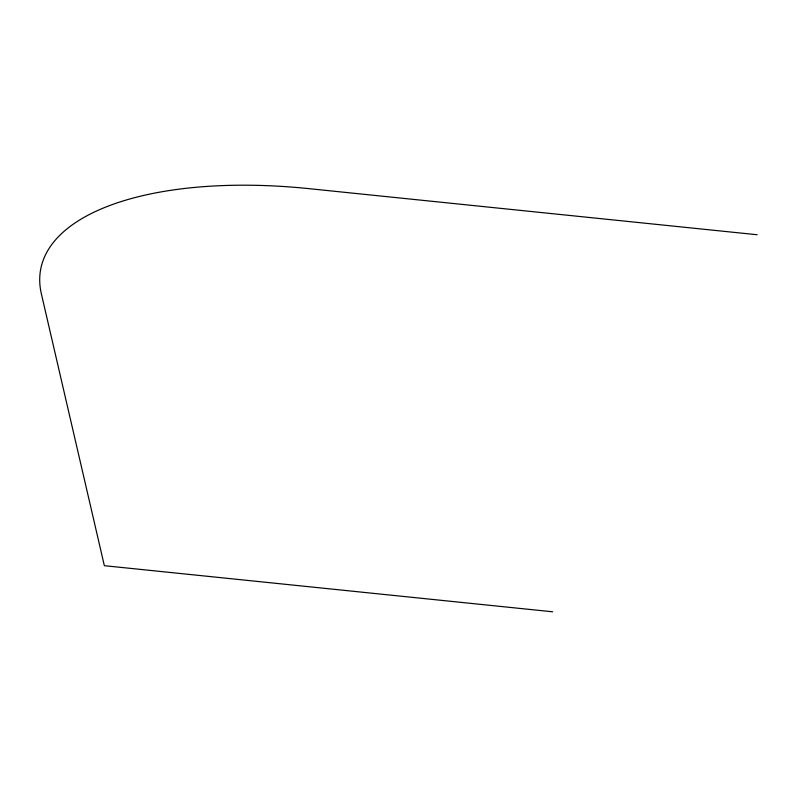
<?xml version="1.0" encoding="UTF-8"?>
<svg xmlns="http://www.w3.org/2000/svg" width="797" height="797" viewBox="0 0 797 797"><rect width="100%" height="100%" fill="white"/><g stroke="black" fill="none" stroke-linecap="round" stroke-linejoin="round"><path stroke-width="1.2" d="M757.15 234.736L308.778 188.63A304.653 130.2 10.4 0 0 41.364 293.824L104.357 565.691L552.729 611.797"/></g></svg>
